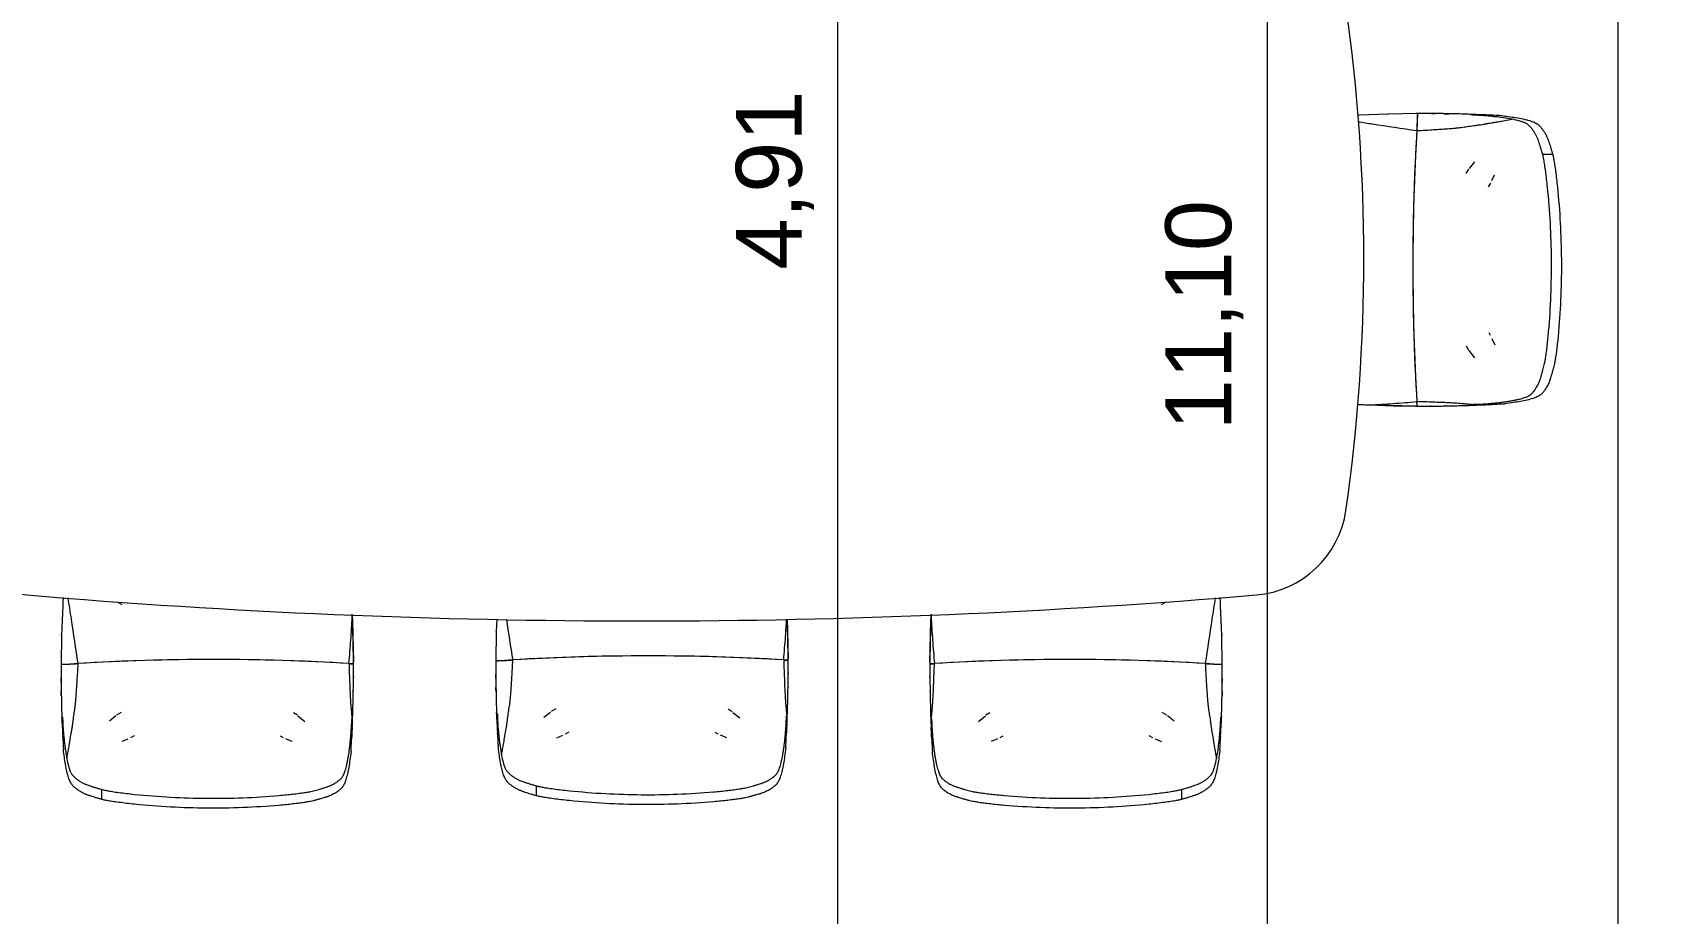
# Model space of a CAD drawing. Header units: millimetres. Extents: x -168557 to 193771, y -108373 to 197278.
# Drawn here: x 175927 to 178395, y -11937 to -10600 of the extents above; entities that cross this region are included whole.
import ezdxf

# ---------------------------------------------------------------- set-up
doc = ezdxf.new("R2010")
doc.units = ezdxf.units.MM
for name, color, linetype, lineweight in [('A-ANNO-DIMS', 211, 'Continuous', 9), ('A-ANNO-DIMS-50', 211, 'Continuous', 9), ('I-FURN', 30, 'Continuous', 9)]:
    doc.layers.add(name, color=color, linetype=linetype, lineweight=lineweight)
doc.styles.add('@Arial Unicode MS_1', font='', dxfattribs={"height": 100})
doc.styles.get('@Arial Unicode MS_1').set_extended_font_data('@Arial Unicode MS')
doc.dimstyles.new('CRT_-__Metros_-_Linha_de_chamada_3_5_mm_3', dxfattribs={"dimscale": 304.8, "dimtxt": 100.584485, "dimasz": 0.328084, "dimexe": 0.164042, "dimexo": 0.0625, "dimgap": 0.082021, "dimtad": 1, "dimlfac": 0.001, "dimrnd": 0.01, "dimzin": 0, "dimdsep": 46, "dimtxsty": '@Arial Unicode MS_1', "dimblk1": 'OBLIQUE', "dimblk2": 'OBLIQUE', "dimsah": 1, "dimcen": 0.09, "dimdle": 0.164042, "dimazin": 0, "dimtfac": 1, "dimtdec": 4, "dimtix": 1, "dimtmove": 0, "dimatfit": 3, "dimfxl": 0.984252, "dimfxlon": 1, "dimtvp": 1, "dimtolj": 1, "dimtzin": 0, "dimarcsym": 2})

# ---------------------------------------------------------------- blocks, each defined once
blk = doc.blocks.new('Blks_Mob_Bartoli Design_Mesa de Jantar_Mellow - Light - Dining Table - 6p-3289874-TERREO')
at = {"layer": 'I-FURN', "color": 254}
for centre, radius, start, end in [((0, -10500), 11050, 85.15446, 94.84554), ((-920.7, 361), 150, 94.8455, 171.8515), ((920.7, 361), 150, 8.1485, 85.1545), ((1600.8, 0), 2697.2, 171.8515, 188.1485), ((-1600.8, 0), 2697.2, 351.8515, 8.1485), ((-920.7, -361), 150, 188.1485, 265.1545), ((920.7, -361), 150, 274.8455, 351.8515), ((0, 10500), 11050, 265.15446, 274.84554)]:
    blk.add_arc(centre, radius, start, end, dxfattribs=at)
blk = doc.blocks.new('Blks_Mob_Cadeira Bop - Branco-V2-TERREO')
at = {"layer": 'I-FURN', "color": 254}
for p, q in [((-136.1, 85.6), (-129.3, 81.6)), ((-220.7, 35.5), (-220.6, 36.6)), ((-208.4, -8.5), (-221.4, -9)), ((-195.6, -7.8), (-208.4, -8.5)), ((-220.2, -89.1), (-219.2, -89.1)), ((-220.2, -89.1), (-219.9, -89.1)), ((-219.9, -89.1), (-219.6, -89.1)), ((-219.9, -97.8), (-219.9, -89.1)), ((-138.2, -87.3), (-148.2, -95)), ((-130.2, -82.1), (-137.2, -86.2)), ((137.3, -86.3), (131.2, -82.7)), ((138.2, -87.3), (148.8, -95.5)), ((219.9, -92.9), (219.9, -118.8)), ((-128.6, -125.7), (-119.8, -121.9)), ((-115.7, -120), (-110.2, -116.8)), ((111.2, -117.4), (115.5, -119.8)), ((129.3, -126), (119.8, -121.9)), ((220.5, -104.8), (220.4, -108.2)), ((-159.7, -213.8), (-159.7, -198.7))]:
    blk.add_line(p, q, dxfattribs=at)
at = {"layer": 'I-FURN', "color": 254, "flags": 128}
for points in [[(-218.9, 80), (-220.7, 35.5), (-221.4, -9)], [(222.3, -8.2), (221.8, 27.8), (220.6, 63.7)], [(220.6, 63.7), (220.8, 57.9), (221.6, 35.7)], [(221.6, 35.7), (222.1, 14.9), (222.3, -5.9)], [(-221.4, -6.8), (-221.4, -7.9), (-221.4, -9)], [(215.6, -7.8), (149, -4.4), (80.1, -2.3), (10, -1.6), (-60.1, -2.3), (-129, -4.4), (-195.6, -7.8)], [(222.3, -8.2), (219, -8), (215.6, -7.8)], [(222.3, -8.2), (222.3, -7.1), (222.3, -5.9)]]:
    blk.add_lwpolyline(points, dxfattribs=at)
at = {"layer": 'I-FURN', "color": 254}
for centre, radius, start, end in [((1758.9, -20), 1980.3, 182.0003, 182.2518), ((-1757.9, -20), 1980.3, 357.14, 357.9372), ((160, -43.8), 77.4, 320.6834, 321.1092), ((-158.3, 182.4), 467.8, 324.0203, 324.1918)]:
    blk.add_arc(centre, radius, start, end, dxfattribs=at)
for centre, major_axis, start_param, end_param in [((10, -82.1), (534.1, 0), 1.175716, 1.965877), ((-250.7, 12.1), (143.4, 0), 4.917863, 5.106786), ((270.7, 12.1), (143.4, 0), 4.317992, 4.3433), ((270.7, 12.1), (143.4, 0), 4.343329, 4.368666)]:
    blk.add_ellipse(centre, major_axis=major_axis, ratio=0.150716, start_param=start_param, end_param=end_param, dxfattribs=at)
for points in [[(-218.2, 92.6), (-218.5, 88.4), (-218.7, 84.2), (-218.9, 80)], [(215.6, -7.8), (216.6, 4.1), (218.5, 27.9), (220, 51.8), (220.6, 63.7)], [(220.6, 63.7), (220.6, 64.8), (220.5, 65.9), (220.5, 67)], [(221.6, 35.1), (221.6, 35.3), (221.6, 35.5), (221.6, 35.7)], [(-221.4, -35.8), (-221.4, -33.8), (-221.4, -31.8), (-221.4, -29.8)], [(222.4, -27.5), (222.4, -28.1), (222.4, -28.6), (222.4, -29.1)], [(222.2, -49.4), (222.2, -49.7), (222.2, -50), (222.1, -50.3)], [(-220.2, -89.2), (-220.2, -88.7), (-220.3, -88.2), (-220.3, -87.6)], [(-219.9, -97.8), (-219.6, -104.7), (-219, -118.4), (-218.3, -131.7), (-217.9, -138.3)], [(-218.9, -119.7), (-219, -119.2), (-219, -118.8), (-219, -118.4)], [(218.7, -141.3), (218.9, -137.6), (219.3, -130.1), (219.7, -122.6), (219.9, -118.8)], [(-214.8, -160.4), (-215.4, -157), (-216.5, -149.9), (-217.5, -142.3), (-217.9, -138.3)], [(-213, -148.9), (-213, -149.1), (-213.1, -149.3), (-213.1, -149.5)], [(-159.7, -198.7), (-159.3, -198.9), (-157.6, -199.4), (-152, -200.5), (-143.9, -201.9), (-133.8, -203.4), (-122.2, -204.8), (-114, -205.7), (-109.8, -206.2)], [(-109.8, -221.2), (-114, -220.8), (-122.2, -219.9), (-133.8, -218.4), (-143.9, -217), (-152, -215.6), (-157.6, -214.5), (-159.3, -214), (-159.7, -213.8)], [(109.2, -222.9), (72.8, -226.1), (-0.4, -228.9), (-73.4, -224.9), (-109.8, -221.2)], [(109.2, -207.9), (112.9, -207.6), (120.3, -206.9), (130.8, -205.8), (140.2, -204.6), (148.2, -203.5), (154.3, -202.5), (156.9, -202), (157.7, -201.8)], [(157.7, -216.8), (156.9, -217), (154.3, -217.5), (148.2, -218.5), (140.2, -219.7), (130.8, -220.8), (120.3, -221.9), (112.9, -222.6), (109.2, -222.9)]]:
    blk.add_open_spline(points, degree=3, dxfattribs=at)
for points, knots in [([(-195.6, -7.8), (-199, 14.7), (-204, 48), (-209, 81.3), (-210.7, 92.1)], [0, 0, 0, 0, 0.5, 0.7408762, 0.7408762, 0.7408762, 0.7408762]), ([(-221.4, -9), (-221.4, -13.5), (-221.5, -22.3), (-221.4, -33.5), (-221.3, -42.6), (-221.2, -49.5), (-221.1, -56.4), (-220.9, -65.4), (-220.7, -76.4), (-220.4, -84.9), (-220.2, -89.1)], [-1, -1, -1, -1, -0.833333, -0.666667, -0.583333, -0.5, -0.416667, -0.333333, -0.166667, 0, 0, 0, 0]), ([(-212.8, -152), (-212.4, -149.8), (-211.7, -146.2), (-210.8, -141.2), (-209.8, -136.2), (-209, -131.5), (-208.4, -127.1), (-208, -124.8), (-207.7, -122.6), (-207.2, -119.7), (-206.7, -117.1), (-206.3, -114.6), (-206, -113.2), (-205.7, -112.1), (-205.5, -110.9), (-205.3, -109.3), (-204.9, -107.1), (-204.4, -104), (-204, -100.5), (-203.5, -96.8), (-203.1, -93.2), (-202.5, -89.2), (-201.8, -84.6), (-201.1, -80.1), (-200.4, -75.4), (-199.7, -70), (-199.2, -64.3), (-198.7, -58.9), (-198.3, -54.4), (-198, -49.5), (-197.6, -42.6), (-197, -33.4), (-196.2, -21.3), (-195.8, -12.5), (-195.6, -7.8)], [0, 0, 0, 0, 0.08, 0.12, 0.16, 0.24, 0.26, 0.28, 0.3, 0.32, 0.36, 0.38, 0.4, 0.41, 0.42, 0.44, 0.46, 0.48, 0.52, 0.54, 0.56, 0.6, 0.64, 0.68, 0.72, 0.76, 0.8, 0.82, 0.84, 0.86, 0.88, 0.92, 0.96, 1, 1, 1, 1]), ([(215.6, -7.8), (215.7, -12.3), (216, -20.8), (216.5, -32.6), (216.9, -43.4), (217.2, -51.5), (217.5, -57.6), (217.8, -63), (218.1, -68.7), (218.7, -76.1), (219.3, -81.9), (219.8, -87.7), (220.1, -90.8), (220.3, -92.4)], [-1, -1, -1, -1, -0.909091, -0.818182, -0.727273, -0.636364, -0.590909, -0.545455, -0.454545, -0.363636, -0.181818, -0.090909, 0, 0, 0, 0]), ([(221.1, -91.3), (221.2, -88.2), (221.4, -83.5), (221.6, -76.9), (221.7, -71.8), (221.8, -66.6), (222, -61.1), (222.1, -55.7), (222.2, -48.5), (222.3, -39.7), (222.4, -25.6), (222.4, -15.2), (222.3, -8.2)], [-1, -1, -1, -1, -0.875, -0.8125, -0.75, -0.6875, -0.625, -0.5625, -0.5, -0.375, -0.25, 0, 0, 0, 0]), ([(-221.1, -56.3), (-221.1, -55.2), (-221.2, -52.9), (-221.2, -50.7), (-221.2, -49.5)], [-0.35645287, -0.35645287, -0.35645287, -0.35645287, -0.33333333, -0.3077523, -0.3077523, -0.3077523, -0.3077523]), ([(-219.2, -89.1), (-219.1, -92.4), (-218.8, -98.7), (-218.4, -106.2), (-218, -111.9), (-217.6, -116), (-217.2, -120.1), (-216.8, -124), (-216.4, -127.9), (-215.8, -132.8), (-214.7, -141.2), (-213.6, -147.9), (-212.8, -152)], [-1, -1, -1, -1, -0.875, -0.75, -0.6875, -0.625, -0.5625, -0.5, -0.4375, -0.375, -0.25, 0, 0, 0, 0]), ([(157.7, -201.8), (159.1, -201.4), (161.8, -200.8), (165.7, -199.7), (169, -198.8), (171.6, -198.1), (173.5, -197.6), (175.4, -197), (177.9, -196.2), (180.4, -195.5), (182.6, -194.7), (184.1, -194.2), (185.7, -193.7), (187.2, -193), (188.8, -192.3), (190.4, -191.5), (192, -190.6), (193.6, -189.7), (195.2, -188.7), (196.8, -187.7), (198.1, -186.8), (199.1, -186), (199.9, -185.4), (200.6, -184.8), (201.6, -184), (202.8, -183), (204, -181.9), (205, -180.7), (205.9, -179.4), (207, -177.4), (208.2, -174.8), (209.5, -171.7), (210.6, -168.1), (211.7, -163.9), (212.8, -159.1), (213.8, -153.9), (214.8, -148.5), (215.7, -142.7), (216.5, -136.4), (217.3, -129.9), (218, -123.1), (218.6, -116), (219.3, -106.1), (219.7, -98.3), (219.9, -92.9)], [-1, -1, -1, -1, -0.954545, -0.909091, -0.863636, -0.840909, -0.818182, -0.795455, -0.772727, -0.727273, -0.704545, -0.681818, -0.659091, -0.636364, -0.613636, -0.590909, -0.568182, -0.545455, -0.522727, -0.5, -0.477273, -0.465909, -0.454545, -0.443182, -0.431818, -0.409091, -0.386364, -0.375, -0.363636, -0.340909, -0.318182, -0.295455, -0.272727, -0.25, -0.227273, -0.204545, -0.181818, -0.159091, -0.136364, -0.113636, -0.090909, -0.068182, -0.045455, 0, 0, 0, 0]), ([(218.7, -141.3), (218.2, -145.7), (217.1, -154.1), (215.3, -165.4), (213.2, -175.5), (211.4, -182.6), (209.8, -187.2), (208.6, -190.1), (207.5, -192.2), (206.6, -193.7), (205.9, -194.8), (205.2, -195.7), (204.3, -196.9), (203.1, -198.1), (201.6, -199.3), (200.1, -200.5), (198.6, -201.7), (196.5, -203.1), (193.9, -204.7), (190.7, -206.5), (187.4, -208.1), (184.8, -209.1), (182.6, -209.8), (181, -210.4), (179.3, -210.9), (177, -211.6), (174.6, -212.3), (172, -213.1), (169.9, -213.6), (167.8, -214.2), (165.8, -214.8), (163.8, -215.3), (161.1, -216), (159.1, -216.5), (157.7, -216.8)], [-1, -1, -1, -1, -0.95, -0.9, -0.85, -0.8, -0.775, -0.75, -0.725, -0.7125, -0.7, -0.6875, -0.675, -0.65, -0.625, -0.6, -0.575, -0.55, -0.5, -0.45, -0.4, -0.35, -0.325, -0.3, -0.275, -0.25, -0.2, -0.175, -0.15, -0.125, -0.1, -0.075, -0.05, 0, 0, 0, 0]), ([(-159.7, -213.8), (-161.2, -213.4), (-164.2, -212.6), (-168.6, -211.3), (-172.8, -210), (-176.2, -208.9), (-178.7, -208), (-180.6, -207.4), (-182.3, -206.8), (-184.1, -206.1), (-185.9, -205.3), (-188.3, -204.2), (-191.3, -202.6), (-194.2, -200.8), (-196.4, -199.2), (-198.1, -197.9), (-199.7, -196.6), (-201.4, -195.4), (-202.7, -194.2), (-203.8, -193), (-204.6, -192), (-205.3, -190.9), (-206.3, -189.4), (-207.5, -187.3), (-208.9, -184.4), (-210.2, -180.8), (-211.4, -176.6), (-213, -170.2), (-214.1, -164.6), (-214.8, -160.4)], [-1, -1, -1, -1, -0.9375, -0.875, -0.8125, -0.75, -0.71875, -0.6875, -0.65625, -0.625, -0.59375, -0.5625, -0.5, -0.4375, -0.40625, -0.375, -0.34375, -0.3125, -0.28125, -0.265625, -0.25, -0.234375, -0.21875, -0.1875, -0.15625, -0.125, -0.09375, -0.0625, 0, 0, 0, 0]), ([(-212.8, -152), (-212, -156.2), (-210.7, -161.8), (-209.1, -167.1), (-208.2, -169.8), (-207.4, -171.7), (-206.7, -173.3), (-205.6, -175.2), (-204.3, -177), (-202.9, -178.4), (-201.7, -179.5), (-200.9, -180.3), (-200, -181.2), (-198.8, -182.3), (-197.2, -183.5), (-195.4, -184.7), (-193.5, -186), (-191.6, -187.1), (-189.8, -188.2), (-188, -189.2), (-186.1, -190.1), (-184.1, -191), (-181.4, -192), (-178, -193.1), (-173.6, -194.6), (-169.1, -196), (-164.4, -197.4), (-161.3, -198.3), (-159.7, -198.7)], [-1, -1, -1, -1, -0.928571, -0.892857, -0.875, -0.857143, -0.839286, -0.821429, -0.785714, -0.75, -0.732143, -0.714286, -0.696429, -0.678571, -0.642857, -0.607143, -0.571429, -0.535714, -0.5, -0.464286, -0.428571, -0.392857, -0.357143, -0.285714, -0.214286, -0.142857, -0.071429, 0, 0, 0, 0]), ([(-109.8, -206.2), (-73.4, -209.9), (-18.7, -212.9), (54.5, -211.8), (91, -209.5), (109.2, -207.9)], [-1, -1, -1, -1, -0.5, -0.25, 0, 0, 0, 0])]:
    blk.add_open_spline(points, degree=3, knots=knots, dxfattribs=at)
blk = doc.blocks.new('Blks_Mob_Cadeira Bop - Branco-V3-TERREO')
at = {"layer": 'I-FURN', "color": 254}
for p, q in [((221, 54.1), (221.6, 35.7)), ((-220.7, 35.5), (-220.6, 36.6)), ((-208.4, -8.5), (-221.4, -9)), ((-195.6, -7.8), (-208.4, -8.5)), ((-220.2, -89.1), (-219.2, -89.1)), ((-220.2, -89.1), (-219.9, -89.1)), ((-219.9, -89.1), (-219.6, -89.1)), ((-219.9, -97.8), (-219.9, -89.1)), ((-138.2, -87.3), (-148.5, -95.2)), ((-130.2, -82.1), (-137.2, -86.2)), ((137.3, -86.3), (131.2, -82.7)), ((138.2, -87.3), (148.9, -95.5)), ((219.9, -92.9), (219.9, -118.8)), ((-129, -125.9), (-119.8, -121.9)), ((-115.7, -120), (-110.2, -116.8)), ((111.2, -117.4), (115.5, -119.8)), ((129.3, -126), (119.8, -121.9)), ((220.5, -104.8), (220.4, -108.2)), ((-159.7, -213.8), (-159.7, -198.7))]:
    blk.add_line(p, q, dxfattribs=at)
at = {"layer": 'I-FURN', "color": 254, "flags": 128}
for points in [[(-220, 54.1), (-220.7, 35.5), (-221.4, -9)], [(222.3, -8.2), (221.8, 27.8), (221, 54.1)], [(221.6, 35.7), (222.1, 14.9), (222.3, -5.9)], [(-221.4, -6.8), (-221.4, -7.9), (-221.4, -9)], [(215.6, -7.8), (149, -4.4), (80.1, -2.3), (10, -1.6), (-60.1, -2.3), (-129, -4.4), (-195.6, -7.8)], [(222.3, -8.2), (219, -8), (215.6, -7.8)], [(222.3, -8.2), (222.3, -7.1), (222.3, -5.9)]]:
    blk.add_lwpolyline(points, dxfattribs=at)
at = {"layer": 'I-FURN', "color": 254}
for centre, radius, start, end in [((1758.9, -20), 1980.3, 182.0003, 182.2518), ((-1757.9, -20), 1980.3, 357.14, 357.9372), ((160, -43.8), 77.4, 320.6834, 321.1092), ((-158.3, 182.4), 467.8, 324.0203, 324.1918)]:
    blk.add_arc(centre, radius, start, end, dxfattribs=at)
for centre, major_axis, start_param, end_param in [((10, -82.1), (534.1, 0), 1.175716, 1.965877), ((-250.7, 12.1), (143.4, 0), 4.917863, 5.106786), ((270.7, 12.1), (143.4, 0), 4.317992, 4.3433), ((270.7, 12.1), (143.4, 0), 4.343329, 4.368666)]:
    blk.add_ellipse(centre, major_axis=major_axis, ratio=0.150716, start_param=start_param, end_param=end_param, dxfattribs=at)
for points in [[(-195.6, -7.8), (-198.6, 12.6), (-201.7, 33.1), (-204.8, 53.5)], [(221.6, 35.1), (221.6, 35.3), (221.6, 35.5), (221.6, 35.7)], [(-221.4, -35.8), (-221.4, -33.8), (-221.4, -31.8), (-221.4, -29.8)], [(222.4, -27.5), (222.4, -28.1), (222.4, -28.6), (222.4, -29.1)], [(222.2, -49.4), (222.2, -49.7), (222.2, -50), (222.1, -50.3)], [(-220.2, -89.2), (-220.2, -88.7), (-220.3, -88.2), (-220.3, -87.6)], [(-219.9, -97.8), (-219.6, -104.7), (-219, -118.4), (-218.3, -131.7), (-217.9, -138.3)], [(-218.9, -119.7), (-219, -119.2), (-219, -118.8), (-219, -118.4)], [(218.7, -141.3), (218.9, -137.6), (219.3, -130.1), (219.7, -122.6), (219.9, -118.8)], [(-214.8, -160.4), (-215.4, -157), (-216.5, -149.9), (-217.5, -142.3), (-217.9, -138.3)], [(-213, -148.9), (-213, -149.1), (-213.1, -149.3), (-213.1, -149.5)], [(-159.7, -198.7), (-159.3, -198.9), (-157.6, -199.4), (-152, -200.5), (-143.9, -201.9), (-133.8, -203.4), (-122.2, -204.8), (-114, -205.7), (-109.8, -206.2)], [(-109.8, -221.2), (-114, -220.8), (-122.2, -219.9), (-133.8, -218.4), (-143.9, -217), (-152, -215.6), (-157.6, -214.5), (-159.3, -214), (-159.7, -213.8)], [(109.2, -222.9), (72.8, -226.1), (-0.4, -228.9), (-73.4, -224.9), (-109.8, -221.2)], [(109.2, -207.9), (112.9, -207.6), (120.3, -206.9), (130.8, -205.8), (140.2, -204.6), (148.2, -203.5), (154.3, -202.5), (156.9, -202), (157.7, -201.8)], [(157.7, -216.8), (156.9, -217), (154.3, -217.5), (148.2, -218.5), (140.2, -219.7), (130.8, -220.8), (120.3, -221.9), (112.9, -222.6), (109.2, -222.9)]]:
    blk.add_open_spline(points, degree=3, dxfattribs=at)
for points, knots in [([(215.6, -7.8), (216.6, 4.1), (218.3, 24.7), (219.6, 45.3), (220.1, 54)], [0, 0, 0, 0, 0.5, 0.8646433, 0.8646433, 0.8646433, 0.8646433]), ([(-221.4, -9), (-221.4, -13.5), (-221.5, -22.3), (-221.4, -33.5), (-221.3, -42.6), (-221.2, -49.5), (-221.1, -56.4), (-220.9, -65.4), (-220.7, -76.4), (-220.4, -84.9), (-220.2, -89.1)], [-1, -1, -1, -1, -0.833333, -0.666667, -0.583333, -0.5, -0.416667, -0.333333, -0.166667, 0, 0, 0, 0]), ([(-212.8, -152), (-212.4, -149.8), (-211.7, -146.2), (-210.8, -141.2), (-209.8, -136.2), (-209, -131.5), (-208.4, -127.1), (-208, -124.8), (-207.7, -122.6), (-207.2, -119.7), (-206.7, -117.1), (-206.3, -114.6), (-206, -113.2), (-205.7, -112.1), (-205.5, -110.9), (-205.3, -109.3), (-204.9, -107.1), (-204.4, -104), (-204, -100.5), (-203.5, -96.8), (-203.1, -93.2), (-202.5, -89.2), (-201.8, -84.6), (-201.1, -80.1), (-200.4, -75.4), (-199.7, -70), (-199.2, -64.3), (-198.7, -58.9), (-198.3, -54.4), (-198, -49.5), (-197.6, -42.6), (-197, -33.4), (-196.2, -21.3), (-195.8, -12.5), (-195.6, -7.8)], [0, 0, 0, 0, 0.08, 0.12, 0.16, 0.24, 0.26, 0.28, 0.3, 0.32, 0.36, 0.38, 0.4, 0.41, 0.42, 0.44, 0.46, 0.48, 0.52, 0.54, 0.56, 0.6, 0.64, 0.68, 0.72, 0.76, 0.8, 0.82, 0.84, 0.86, 0.88, 0.92, 0.96, 1, 1, 1, 1]), ([(215.6, -7.8), (215.7, -12.3), (216, -20.8), (216.5, -32.6), (216.9, -43.4), (217.2, -51.5), (217.5, -57.6), (217.8, -63), (218.1, -68.7), (218.7, -76.1), (219.3, -81.9), (219.8, -87.7), (220.1, -90.8), (220.3, -92.4)], [-1, -1, -1, -1, -0.909091, -0.818182, -0.727273, -0.636364, -0.590909, -0.545455, -0.454545, -0.363636, -0.181818, -0.090909, 0, 0, 0, 0]), ([(221.1, -91.3), (221.2, -88.2), (221.4, -83.5), (221.6, -76.9), (221.7, -71.8), (221.8, -66.6), (222, -61.1), (222.1, -55.7), (222.2, -48.5), (222.3, -39.7), (222.4, -25.6), (222.4, -15.2), (222.3, -8.2)], [-1, -1, -1, -1, -0.875, -0.8125, -0.75, -0.6875, -0.625, -0.5625, -0.5, -0.375, -0.25, 0, 0, 0, 0]), ([(-221.1, -56.3), (-221.1, -55.2), (-221.2, -52.9), (-221.2, -50.7), (-221.2, -49.5)], [-0.35645287, -0.35645287, -0.35645287, -0.35645287, -0.33333333, -0.3077523, -0.3077523, -0.3077523, -0.3077523]), ([(-219.2, -89.1), (-219.1, -92.4), (-218.8, -98.7), (-218.4, -106.2), (-218, -111.9), (-217.6, -116), (-217.2, -120.1), (-216.8, -124), (-216.4, -127.9), (-215.8, -132.8), (-214.7, -141.2), (-213.6, -147.9), (-212.8, -152)], [-1, -1, -1, -1, -0.875, -0.75, -0.6875, -0.625, -0.5625, -0.5, -0.4375, -0.375, -0.25, 0, 0, 0, 0]), ([(157.7, -201.8), (159.1, -201.4), (161.8, -200.8), (165.7, -199.7), (169, -198.8), (171.6, -198.1), (173.5, -197.6), (175.4, -197), (177.9, -196.2), (180.4, -195.5), (182.6, -194.7), (184.1, -194.2), (185.7, -193.7), (187.2, -193), (188.8, -192.3), (190.4, -191.5), (192, -190.6), (193.6, -189.7), (195.2, -188.7), (196.8, -187.7), (198.1, -186.8), (199.1, -186), (199.9, -185.4), (200.6, -184.8), (201.6, -184), (202.8, -183), (204, -181.9), (205, -180.7), (205.9, -179.4), (207, -177.4), (208.2, -174.8), (209.5, -171.7), (210.6, -168.1), (211.7, -163.9), (212.8, -159.1), (213.8, -153.9), (214.8, -148.5), (215.7, -142.7), (216.5, -136.4), (217.3, -129.9), (218, -123.1), (218.6, -116), (219.3, -106.1), (219.7, -98.3), (219.9, -92.9)], [-1, -1, -1, -1, -0.954545, -0.909091, -0.863636, -0.840909, -0.818182, -0.795455, -0.772727, -0.727273, -0.704545, -0.681818, -0.659091, -0.636364, -0.613636, -0.590909, -0.568182, -0.545455, -0.522727, -0.5, -0.477273, -0.465909, -0.454545, -0.443182, -0.431818, -0.409091, -0.386364, -0.375, -0.363636, -0.340909, -0.318182, -0.295455, -0.272727, -0.25, -0.227273, -0.204545, -0.181818, -0.159091, -0.136364, -0.113636, -0.090909, -0.068182, -0.045455, 0, 0, 0, 0]), ([(218.7, -141.3), (218.2, -145.7), (217.1, -154.1), (215.3, -165.4), (213.2, -175.5), (211.4, -182.6), (209.8, -187.2), (208.6, -190.1), (207.5, -192.2), (206.6, -193.7), (205.9, -194.8), (205.2, -195.7), (204.3, -196.9), (203.1, -198.1), (201.6, -199.3), (200.1, -200.5), (198.6, -201.7), (196.5, -203.1), (193.9, -204.7), (190.7, -206.5), (187.4, -208.1), (184.8, -209.1), (182.6, -209.8), (181, -210.4), (179.3, -210.9), (177, -211.6), (174.6, -212.3), (172, -213.1), (169.9, -213.6), (167.8, -214.2), (165.8, -214.8), (163.8, -215.3), (161.1, -216), (159.1, -216.5), (157.7, -216.8)], [-1, -1, -1, -1, -0.95, -0.9, -0.85, -0.8, -0.775, -0.75, -0.725, -0.7125, -0.7, -0.6875, -0.675, -0.65, -0.625, -0.6, -0.575, -0.55, -0.5, -0.45, -0.4, -0.35, -0.325, -0.3, -0.275, -0.25, -0.2, -0.175, -0.15, -0.125, -0.1, -0.075, -0.05, 0, 0, 0, 0]), ([(-159.7, -213.8), (-161.2, -213.4), (-164.2, -212.6), (-168.6, -211.3), (-172.8, -210), (-176.2, -208.9), (-178.7, -208), (-180.6, -207.4), (-182.3, -206.8), (-184.1, -206.1), (-185.9, -205.3), (-188.3, -204.2), (-191.3, -202.6), (-194.2, -200.8), (-196.4, -199.2), (-198.1, -197.9), (-199.7, -196.6), (-201.4, -195.4), (-202.7, -194.2), (-203.8, -193), (-204.6, -192), (-205.3, -190.9), (-206.3, -189.4), (-207.5, -187.3), (-208.9, -184.4), (-210.2, -180.8), (-211.4, -176.6), (-213, -170.2), (-214.1, -164.6), (-214.8, -160.4)], [-1, -1, -1, -1, -0.9375, -0.875, -0.8125, -0.75, -0.71875, -0.6875, -0.65625, -0.625, -0.59375, -0.5625, -0.5, -0.4375, -0.40625, -0.375, -0.34375, -0.3125, -0.28125, -0.265625, -0.25, -0.234375, -0.21875, -0.1875, -0.15625, -0.125, -0.09375, -0.0625, 0, 0, 0, 0]), ([(-212.8, -152), (-212, -156.2), (-210.7, -161.8), (-209.1, -167.1), (-208.2, -169.8), (-207.4, -171.7), (-206.7, -173.3), (-205.6, -175.2), (-204.3, -177), (-202.9, -178.4), (-201.7, -179.5), (-200.9, -180.3), (-200, -181.2), (-198.8, -182.3), (-197.2, -183.5), (-195.4, -184.7), (-193.5, -186), (-191.6, -187.1), (-189.8, -188.2), (-188, -189.2), (-186.1, -190.1), (-184.1, -191), (-181.4, -192), (-178, -193.1), (-173.6, -194.6), (-169.1, -196), (-164.4, -197.4), (-161.3, -198.3), (-159.7, -198.7)], [-1, -1, -1, -1, -0.928571, -0.892857, -0.875, -0.857143, -0.839286, -0.821429, -0.785714, -0.75, -0.732143, -0.714286, -0.696429, -0.678571, -0.642857, -0.607143, -0.571429, -0.535714, -0.5, -0.464286, -0.428571, -0.392857, -0.357143, -0.285714, -0.214286, -0.142857, -0.071429, 0, 0, 0, 0]), ([(-109.8, -206.2), (-73.4, -209.9), (-18.7, -212.9), (54.5, -211.8), (91, -209.5), (109.2, -207.9)], [-1, -1, -1, -1, -0.5, -0.25, 0, 0, 0, 0])]:
    blk.add_open_spline(points, degree=3, knots=knots, dxfattribs=at)
blk = doc.blocks.new('Blks_Mob_Cadeira Bop - Branco-V4-TERREO')
at = {"layer": 'I-FURN', "color": 254}
for p, q in [((-159.7, 198.7), (-159.7, 213.8)), ((-119.8, 121.9), (-129, 125.9)), ((119.8, 121.9), (129.3, 126)), ((-110.2, 116.8), (-115.7, 120)), ((115.5, 119.8), (111.2, 117.4)), ((219.9, 118.8), (219.9, 92.9)), ((220.4, 108.2), (220.5, 104.8)), ((-219.2, 89.1), (-220.2, 89.1)), ((-219.9, 89.1), (-220.2, 89.1)), ((-219.9, 89.1), (-219.9, 97.8)), ((-219.6, 89.1), (-219.9, 89.1)), ((-148.2, 95), (-138.2, 87.3)), ((-137.2, 86.2), (-130.2, 82.1)), ((131.2, 82.7), (137.3, 86.3)), ((148.8, 95.5), (138.2, 87.3)), ((-221.4, 9), (-208.4, 8.5)), ((-208.4, 8.5), (-195.6, 7.8)), ((-220.6, -36.6), (-220.7, -35.5)), ((-129.3, -81.6), (-136.1, -85.6))]:
    blk.add_line(p, q, dxfattribs=at)
at = {"layer": 'I-FURN', "color": 254, "flags": 128}
for points in [[(-221.4, 9), (-220.7, -35.5), (-218.9, -80)], [(-221.4, 9), (-221.4, 7.9), (-221.4, 6.8)], [(-195.6, 7.8), (-129, 4.4), (-60.1, 2.3), (10, 1.6), (80.1, 2.3), (149, 4.4), (215.6, 7.8)], [(215.6, 7.8), (219, 8), (222.3, 8.2)], [(220.6, -63.7), (221.8, -27.8), (222.3, 8.2)], [(222.3, 5.9), (222.1, -14.9), (221.6, -35.7)], [(222.3, 5.9), (222.3, 7.1), (222.3, 8.2)], [(221.6, -35.7), (220.8, -57.9), (220.6, -63.7)]]:
    blk.add_lwpolyline(points, dxfattribs=at)
at = {"layer": 'I-FURN', "color": 254}
for centre, radius, start, end in [((-1757.9, 20), 1980.3, 2.0628, 2.86), ((1758.9, 20), 1980.3, 177.7482, 177.9997), ((160, 43.8), 77.4, 38.8908, 39.3166), ((-158.3, -182.4), 467.8, 35.8082, 35.9797)]:
    blk.add_arc(centre, radius, start, end, dxfattribs=at)
for centre, major_axis, start_param, end_param in [((-250.7, -12.1), (143.4, 0), 1.176399, 1.365322), ((10, 82.1), (534.1, 0), 4.317308, 5.10747), ((270.7, -12.1), (143.4, 0), 1.939885, 1.965193), ((270.7, -12.1), (143.4, 0), 1.914519, 1.939856)]:
    blk.add_ellipse(centre, major_axis=major_axis, ratio=0.150716, start_param=start_param, end_param=end_param, dxfattribs=at)
for points in [[(-109.8, 221.2), (-73.4, 224.9), (-0.4, 228.9), (72.8, 226.1), (109.2, 222.9)], [(109.2, 222.9), (112.9, 222.6), (120.3, 221.9), (130.8, 220.8), (140.2, 219.7), (148.2, 218.5), (154.3, 217.5), (156.9, 217), (157.7, 216.8)], [(-159.7, 213.8), (-159.3, 214), (-157.6, 214.5), (-152, 215.6), (-143.9, 217), (-133.8, 218.4), (-122.2, 219.9), (-114, 220.8), (-109.8, 221.2)], [(-109.8, 206.2), (-114, 205.7), (-122.2, 204.8), (-133.8, 203.4), (-143.9, 201.9), (-152, 200.5), (-157.6, 199.4), (-159.3, 198.9), (-159.7, 198.7)], [(157.7, 201.8), (156.9, 202), (154.3, 202.5), (148.2, 203.5), (140.2, 204.6), (130.8, 205.8), (120.3, 206.9), (112.9, 207.6), (109.2, 207.9)], [(-217.9, 138.3), (-217.5, 142.3), (-216.5, 149.9), (-215.4, 157), (-214.8, 160.4)], [(-213.1, 149.5), (-213.1, 149.3), (-213, 149.1), (-213, 148.9)], [(-217.9, 138.3), (-218.3, 131.7), (-219, 118.4), (-219.6, 104.7), (-219.9, 97.8)], [(219.9, 118.8), (219.7, 122.6), (219.3, 130.1), (218.9, 137.6), (218.7, 141.3)], [(-219, 118.4), (-219, 118.8), (-219, 119.2), (-218.9, 119.7)], [(-220.3, 87.6), (-220.3, 88.2), (-220.2, 88.7), (-220.2, 89.2)], [(222.1, 50.3), (222.2, 50), (222.2, 49.7), (222.2, 49.4)], [(-221.4, 29.8), (-221.4, 31.8), (-221.4, 33.8), (-221.4, 35.8)], [(222.4, 29.1), (222.4, 28.6), (222.4, 28.1), (222.4, 27.5)], [(220.6, -63.7), (220, -51.8), (218.5, -27.9), (216.6, -4.1), (215.6, 7.8)], [(221.6, -35.7), (221.6, -35.5), (221.6, -35.3), (221.6, -35.1)], [(220.5, -67), (220.5, -65.9), (220.6, -64.8), (220.6, -63.7)], [(-218.9, -80), (-218.7, -84.2), (-218.5, -88.4), (-218.2, -92.6)]]:
    blk.add_open_spline(points, degree=3, dxfattribs=at)
for points, knots in [([(-214.8, 160.4), (-214.1, 164.6), (-213, 170.2), (-211.4, 176.6), (-210.2, 180.8), (-208.9, 184.4), (-207.5, 187.3), (-206.3, 189.4), (-205.3, 190.9), (-204.6, 192), (-203.8, 193), (-202.7, 194.2), (-201.4, 195.4), (-199.7, 196.6), (-198.1, 197.9), (-196.4, 199.2), (-194.2, 200.8), (-191.3, 202.6), (-188.3, 204.2), (-185.9, 205.3), (-184.1, 206.1), (-182.3, 206.8), (-180.6, 207.4), (-178.7, 208), (-176.2, 208.9), (-172.8, 210), (-168.6, 211.3), (-164.2, 212.6), (-161.2, 213.4), (-159.7, 213.8)], [-1, -1, -1, -1, -0.9375, -0.90625, -0.875, -0.84375, -0.8125, -0.78125, -0.765625, -0.75, -0.734375, -0.71875, -0.6875, -0.65625, -0.625, -0.59375, -0.5625, -0.5, -0.4375, -0.40625, -0.375, -0.34375, -0.3125, -0.28125, -0.25, -0.1875, -0.125, -0.0625, 0, 0, 0, 0]), ([(-159.7, 198.7), (-161.3, 198.3), (-164.4, 197.4), (-169.1, 196), (-173.6, 194.6), (-178, 193.1), (-181.4, 192), (-184.1, 191), (-186.1, 190.1), (-188, 189.2), (-189.8, 188.2), (-191.6, 187.1), (-193.5, 186), (-195.4, 184.7), (-197.2, 183.5), (-198.8, 182.3), (-200, 181.2), (-200.9, 180.3), (-201.7, 179.5), (-202.9, 178.4), (-204.3, 177), (-205.6, 175.2), (-206.7, 173.3), (-207.4, 171.7), (-208.2, 169.8), (-209.1, 167.1), (-210.7, 161.8), (-212, 156.2), (-212.8, 152)], [-1, -1, -1, -1, -0.928571, -0.857143, -0.785714, -0.714286, -0.642857, -0.607143, -0.571429, -0.535714, -0.5, -0.464286, -0.428571, -0.392857, -0.357143, -0.321429, -0.303571, -0.285714, -0.267857, -0.25, -0.214286, -0.178571, -0.160714, -0.142857, -0.125, -0.107143, -0.071429, 0, 0, 0, 0]), ([(109.2, 207.9), (91, 209.5), (54.5, 211.8), (-18.7, 212.9), (-73.4, 209.9), (-109.8, 206.2)], [-1, -1, -1, -1, -0.75, -0.5, 0, 0, 0, 0]), ([(157.7, 216.8), (159.1, 216.5), (161.1, 216), (163.8, 215.3), (165.8, 214.8), (167.8, 214.2), (169.9, 213.6), (172, 213.1), (174.6, 212.3), (177, 211.6), (179.3, 210.9), (181, 210.4), (182.6, 209.8), (184.8, 209.1), (187.4, 208.1), (190.7, 206.5), (193.9, 204.7), (196.5, 203.1), (198.3, 201.9), (199.3, 201.1), (200.3, 200.3), (201.6, 199.3), (203.1, 198.1), (204.3, 196.9), (205.2, 195.7), (205.9, 194.8), (206.6, 193.7), (207.5, 192.2), (208.6, 190.1), (209.8, 187.2), (211.4, 182.6), (213.2, 175.5), (215.3, 165.4), (217.1, 154.1), (218.2, 145.7), (218.7, 141.3)], [-1, -1, -1, -1, -0.95, -0.925, -0.9, -0.875, -0.85, -0.825, -0.8, -0.75, -0.725, -0.7, -0.675, -0.65, -0.6, -0.55, -0.5, -0.45, -0.425, -0.4125, -0.4, -0.375, -0.35, -0.325, -0.3125, -0.3, -0.2875, -0.275, -0.25, -0.225, -0.2, -0.15, -0.1, -0.05, 0, 0, 0, 0]), ([(219.9, 92.9), (219.7, 98.3), (219.3, 106.1), (218.6, 116), (218, 123.1), (217.3, 129.9), (216.5, 136.4), (215.7, 142.7), (214.8, 148.5), (213.8, 153.9), (212.8, 159.1), (211.7, 163.9), (210.6, 168.1), (209.5, 171.7), (208.2, 174.8), (207.2, 177), (206.3, 178.6), (205.6, 179.7), (205, 180.7), (204, 181.9), (202.8, 183), (201.6, 184), (200.6, 184.8), (199.9, 185.4), (199.1, 186), (198.1, 186.8), (196.8, 187.7), (195.2, 188.7), (193.1, 190), (191, 191.2), (188.8, 192.3), (187.2, 193), (185.7, 193.7), (184.1, 194.2), (182.6, 194.7), (180.4, 195.5), (177.9, 196.2), (175.4, 197), (173.5, 197.6), (171.6, 198.1), (169, 198.8), (164.4, 200.1), (160.4, 201.1), (157.7, 201.8)], [-1, -1, -1, -1, -0.954545, -0.931818, -0.909091, -0.886364, -0.863636, -0.840909, -0.818182, -0.795455, -0.772727, -0.75, -0.727273, -0.704545, -0.681818, -0.659091, -0.647727, -0.636364, -0.625, -0.613636, -0.590909, -0.568182, -0.556818, -0.545455, -0.534091, -0.522727, -0.5, -0.477273, -0.454545, -0.409091, -0.386364, -0.363636, -0.340909, -0.318182, -0.295455, -0.272727, -0.227273, -0.204545, -0.181818, -0.159091, -0.136364, -0.090909, 0, 0, 0, 0]), ([(-212.8, 152), (-213.6, 147.9), (-214.7, 141.2), (-215.8, 132.8), (-216.4, 127.9), (-216.8, 124), (-217.2, 120.1), (-217.6, 116), (-218, 111.9), (-218.4, 106.2), (-218.8, 98.7), (-219.1, 92.4), (-219.2, 89.1)], [-1, -1, -1, -1, -0.75, -0.625, -0.5625, -0.5, -0.4375, -0.375, -0.3125, -0.25, -0.125, 0, 0, 0, 0]), ([(-195.6, 7.8), (-196, 17.1), (-196.7, 29.8), (-197.6, 42.6), (-198, 49.5), (-198.3, 54.4), (-198.7, 58.9), (-199.2, 64.3), (-199.7, 70), (-200.4, 75.4), (-201.1, 80.1), (-201.8, 84.6), (-202.5, 89.2), (-203.1, 93.2), (-203.5, 96.8), (-204, 100.5), (-204.5, 104.9), (-205.1, 108.6), (-205.6, 111.2), (-205.9, 112.9), (-206.3, 114.6), (-206.7, 117.1), (-207.2, 119.7), (-207.7, 122.6), (-208, 124.8), (-208.4, 127.1), (-208.8, 130.1), (-209.6, 134.9), (-211, 142.5), (-212.2, 148.7), (-212.8, 152)], [0, 0, 0, 0, 0.08, 0.12, 0.14, 0.16, 0.18, 0.2, 0.24, 0.28, 0.32, 0.36, 0.4, 0.44, 0.46, 0.48, 0.52, 0.56, 0.58, 0.6, 0.62, 0.64, 0.68, 0.7, 0.72, 0.74, 0.76, 0.8, 0.88, 1, 1, 1, 1]), ([(-220.2, 89.1), (-220.4, 84.9), (-220.7, 76.4), (-220.9, 65.4), (-221.1, 56.4), (-221.2, 49.5), (-221.3, 42.6), (-221.4, 33.5), (-221.5, 22.3), (-221.4, 13.5), (-221.4, 9)], [-1, -1, -1, -1, -0.833333, -0.666667, -0.583333, -0.5, -0.416667, -0.333333, -0.166667, 0, 0, 0, 0]), ([(220.3, 92.4), (220.1, 90), (219.6, 85.5), (218.9, 78.3), (218.3, 71), (217.8, 63), (217.5, 57.6), (217.2, 51.5), (216.9, 43.4), (216.5, 32.6), (216, 20.8), (215.7, 12.3), (215.6, 7.8)], [-1, -1, -1, -1, -0.863636, -0.727273, -0.545455, -0.454545, -0.409091, -0.363636, -0.272727, -0.181818, -0.090909, 0, 0, 0, 0]), ([(222.3, 8.2), (222.4, 15.2), (222.4, 25.6), (222.3, 39.7), (222.2, 48.5), (222.1, 55.7), (222, 61.1), (221.8, 66.6), (221.7, 71.8), (221.6, 76.9), (221.4, 83.5), (221.2, 88.2), (221.1, 91.3)], [-1, -1, -1, -1, -0.75, -0.625, -0.5, -0.4375, -0.375, -0.3125, -0.25, -0.1875, -0.125, 0, 0, 0, 0]), ([(-221.2, 49.5), (-221.2, 50.7), (-221.2, 52.9), (-221.1, 55.2), (-221.1, 56.3)], [-0.6922477, -0.6922477, -0.6922477, -0.6922477, -0.66666667, -0.64354713, -0.64354713, -0.64354713, -0.64354713]), ([(-210.7, -92.1), (-209, -81.3), (-204, -48), (-199, -14.7), (-195.6, 7.8)], [0.2591238, 0.2591238, 0.2591238, 0.2591238, 0.5, 1, 1, 1, 1])]:
    blk.add_open_spline(points, degree=3, knots=knots, dxfattribs=at)
blk = doc.blocks.new('Blks_Mob_Cadeira Bop - Branco-V5-TERREO')
at = {"layer": 'I-FURN', "color": 254}
for p, q in [((-159.7, 198.7), (-159.7, 213.8)), ((-119.8, 121.9), (-128.6, 125.7)), ((119.8, 121.9), (129.3, 126)), ((-110.2, 116.8), (-115.8, 120.1)), ((115.5, 119.8), (111.2, 117.4)), ((219.9, 118.8), (219.9, 92.9)), ((220.4, 108.2), (220.5, 104.8)), ((-219.2, 89.1), (-220.2, 89.1)), ((-219.9, 89.1), (-220.2, 89.1)), ((-219.9, 89.1), (-219.9, 97.8)), ((-219.6, 89.1), (-219.9, 89.1)), ((-148.4, 95.1), (-138.2, 87.3)), ((-137.2, 86.2), (-130.2, 82.1)), ((131.2, 82.7), (137.3, 86.3)), ((149.1, 95.7), (138.2, 87.3)), ((-221.4, 9), (-208.4, 8.5)), ((-208.4, 8.5), (-195.6, 7.8)), ((-220.6, -36.6), (-220.7, -35.5))]:
    blk.add_line(p, q, dxfattribs=at)
at = {"layer": 'I-FURN', "color": 254, "flags": 128}
for points in [[(-221.4, 9), (-220.7, -35.5), (-218.9, -80)], [(-221.4, 9), (-221.4, 7.9), (-221.4, 6.8)], [(-195.6, 7.8), (-129, 4.4), (-60.1, 2.3), (10, 1.6), (80.1, 2.3), (149, 4.4), (215.6, 7.8)], [(215.6, 7.8), (219, 8), (222.3, 8.2)], [(220.6, -63.7), (221.8, -27.8), (222.3, 8.2)], [(222.3, 5.9), (222.1, -14.9), (221.6, -35.7)], [(222.3, 5.9), (222.3, 7.1), (222.3, 8.2)], [(221.6, -35.7), (220.8, -57.9), (220.6, -63.7)]]:
    blk.add_lwpolyline(points, dxfattribs=at)
at = {"layer": 'I-FURN', "color": 254}
for centre, radius, start, end in [((-1757.9, 20), 1980.3, 2.0628, 2.86), ((1758.9, 20), 1980.3, 177.7482, 177.9997), ((160, 43.8), 77.4, 38.8908, 39.3166), ((-158.3, -182.4), 467.8, 35.8082, 35.9797)]:
    blk.add_arc(centre, radius, start, end, dxfattribs=at)
for centre, major_axis, start_param, end_param in [((-250.7, -12.1), (143.4, 0), 1.176399, 1.365322), ((10, 82.1), (534.1, 0), 4.317308, 5.10747), ((270.7, -12.1), (143.4, 0), 1.939885, 1.965193), ((270.7, -12.1), (143.4, 0), 1.914519, 1.939856)]:
    blk.add_ellipse(centre, major_axis=major_axis, ratio=0.150716, start_param=start_param, end_param=end_param, dxfattribs=at)
for points in [[(-109.8, 221.2), (-73.4, 224.9), (-0.4, 228.9), (72.8, 226.1), (109.2, 222.9)], [(109.2, 222.9), (112.9, 222.6), (120.3, 221.9), (130.8, 220.8), (140.2, 219.7), (148.2, 218.5), (154.3, 217.5), (156.9, 217), (157.7, 216.8)], [(-159.7, 213.8), (-159.3, 214), (-157.6, 214.5), (-152, 215.6), (-143.9, 217), (-133.8, 218.4), (-122.2, 219.9), (-114, 220.8), (-109.8, 221.2)], [(-109.8, 206.2), (-114, 205.7), (-122.2, 204.8), (-133.8, 203.4), (-143.9, 201.9), (-152, 200.5), (-157.6, 199.4), (-159.3, 198.9), (-159.7, 198.7)], [(157.7, 201.8), (156.9, 202), (154.3, 202.5), (148.2, 203.5), (140.2, 204.6), (130.8, 205.8), (120.3, 206.9), (112.9, 207.6), (109.2, 207.9)], [(-217.9, 138.3), (-217.5, 142.3), (-216.5, 149.9), (-215.4, 157), (-214.8, 160.4)], [(-213.1, 149.5), (-213.1, 149.3), (-213, 149.1), (-213, 148.9)], [(-217.9, 138.3), (-218.3, 131.7), (-219, 118.4), (-219.6, 104.7), (-219.9, 97.8)], [(219.9, 118.8), (219.7, 122.6), (219.3, 130.1), (218.9, 137.6), (218.7, 141.3)], [(-219, 118.4), (-219, 118.8), (-219, 119.2), (-218.9, 119.7)], [(-220.3, 87.6), (-220.3, 88.2), (-220.2, 88.7), (-220.2, 89.2)], [(222.1, 50.3), (222.2, 50), (222.2, 49.7), (222.2, 49.4)], [(-221.4, 29.8), (-221.4, 31.8), (-221.4, 33.8), (-221.4, 35.8)], [(222.4, 29.1), (222.4, 28.6), (222.4, 28.1), (222.4, 27.5)], [(220.6, -63.7), (220, -51.8), (218.5, -27.9), (216.6, -4.1), (215.6, 7.8)], [(221.6, -35.7), (221.6, -35.5), (221.6, -35.3), (221.6, -35.1)], [(219.9, -80), (220, -77.3), (220.3, -71.9), (220.5, -66.5), (220.6, -63.7)], [(-218.9, -80), (-218.9, -80.6), (-218.9, -81.1), (-218.8, -81.7)], [(219.8, -81.9), (219.8, -81.3), (219.8, -80.6), (219.9, -80)]]:
    blk.add_open_spline(points, degree=3, dxfattribs=at)
for points, knots in [([(-214.8, 160.4), (-214.1, 164.6), (-213, 170.2), (-211.4, 176.6), (-210.2, 180.8), (-208.9, 184.4), (-207.5, 187.3), (-206.3, 189.4), (-205.3, 190.9), (-204.6, 192), (-203.8, 193), (-202.7, 194.2), (-201.4, 195.4), (-199.7, 196.6), (-198.1, 197.9), (-196.4, 199.2), (-194.2, 200.8), (-191.3, 202.6), (-188.3, 204.2), (-185.9, 205.3), (-184.1, 206.1), (-182.3, 206.8), (-180.6, 207.4), (-178.7, 208), (-176.2, 208.9), (-172.8, 210), (-168.6, 211.3), (-164.2, 212.6), (-161.2, 213.4), (-159.7, 213.8)], [-1, -1, -1, -1, -0.9375, -0.90625, -0.875, -0.84375, -0.8125, -0.78125, -0.765625, -0.75, -0.734375, -0.71875, -0.6875, -0.65625, -0.625, -0.59375, -0.5625, -0.5, -0.4375, -0.40625, -0.375, -0.34375, -0.3125, -0.28125, -0.25, -0.1875, -0.125, -0.0625, 0, 0, 0, 0]), ([(-159.7, 198.7), (-161.3, 198.3), (-164.4, 197.4), (-169.1, 196), (-173.6, 194.6), (-178, 193.1), (-181.4, 192), (-184.1, 191), (-186.1, 190.1), (-188, 189.2), (-189.8, 188.2), (-191.6, 187.1), (-193.5, 186), (-195.4, 184.7), (-197.2, 183.5), (-198.8, 182.3), (-200, 181.2), (-200.9, 180.3), (-201.7, 179.5), (-202.9, 178.4), (-204.3, 177), (-205.6, 175.2), (-206.7, 173.3), (-207.4, 171.7), (-208.2, 169.8), (-209.1, 167.1), (-210.7, 161.8), (-212, 156.2), (-212.8, 152)], [-1, -1, -1, -1, -0.928571, -0.857143, -0.785714, -0.714286, -0.642857, -0.607143, -0.571429, -0.535714, -0.5, -0.464286, -0.428571, -0.392857, -0.357143, -0.321429, -0.303571, -0.285714, -0.267857, -0.25, -0.214286, -0.178571, -0.160714, -0.142857, -0.125, -0.107143, -0.071429, 0, 0, 0, 0]), ([(109.2, 207.9), (91, 209.5), (54.5, 211.8), (-18.7, 212.9), (-73.4, 209.9), (-109.8, 206.2)], [-1, -1, -1, -1, -0.75, -0.5, 0, 0, 0, 0]), ([(157.7, 216.8), (159.1, 216.5), (161.1, 216), (163.8, 215.3), (165.8, 214.8), (167.8, 214.2), (169.9, 213.6), (172, 213.1), (174.6, 212.3), (177, 211.6), (179.3, 210.9), (181, 210.4), (182.6, 209.8), (184.8, 209.1), (187.4, 208.1), (190.7, 206.5), (193.9, 204.7), (196.5, 203.1), (198.3, 201.9), (199.3, 201.1), (200.3, 200.3), (201.6, 199.3), (203.1, 198.1), (204.3, 196.9), (205.2, 195.7), (205.9, 194.8), (206.6, 193.7), (207.5, 192.2), (208.6, 190.1), (209.8, 187.2), (211.4, 182.6), (213.2, 175.5), (215.3, 165.4), (217.1, 154.1), (218.2, 145.7), (218.7, 141.3)], [-1, -1, -1, -1, -0.95, -0.925, -0.9, -0.875, -0.85, -0.825, -0.8, -0.75, -0.725, -0.7, -0.675, -0.65, -0.6, -0.55, -0.5, -0.45, -0.425, -0.4125, -0.4, -0.375, -0.35, -0.325, -0.3125, -0.3, -0.2875, -0.275, -0.25, -0.225, -0.2, -0.15, -0.1, -0.05, 0, 0, 0, 0]), ([(219.9, 92.9), (219.7, 98.3), (219.3, 106.1), (218.6, 116), (218, 123.1), (217.3, 129.9), (216.5, 136.4), (215.7, 142.7), (214.8, 148.5), (213.8, 153.9), (212.8, 159.1), (211.7, 163.9), (210.6, 168.1), (209.5, 171.7), (208.2, 174.8), (207.2, 177), (206.3, 178.6), (205.6, 179.7), (205, 180.7), (204, 181.9), (202.8, 183), (201.6, 184), (200.6, 184.8), (199.9, 185.4), (199.1, 186), (198.1, 186.8), (196.8, 187.7), (195.2, 188.7), (193.1, 190), (191, 191.2), (188.8, 192.3), (187.2, 193), (185.7, 193.7), (184.1, 194.2), (182.6, 194.7), (180.4, 195.5), (177.9, 196.2), (175.4, 197), (173.5, 197.6), (171.6, 198.1), (169, 198.8), (164.4, 200.1), (160.4, 201.1), (157.7, 201.8)], [-1, -1, -1, -1, -0.954545, -0.931818, -0.909091, -0.886364, -0.863636, -0.840909, -0.818182, -0.795455, -0.772727, -0.75, -0.727273, -0.704545, -0.681818, -0.659091, -0.647727, -0.636364, -0.625, -0.613636, -0.590909, -0.568182, -0.556818, -0.545455, -0.534091, -0.522727, -0.5, -0.477273, -0.454545, -0.409091, -0.386364, -0.363636, -0.340909, -0.318182, -0.295455, -0.272727, -0.227273, -0.204545, -0.181818, -0.159091, -0.136364, -0.090909, 0, 0, 0, 0]), ([(-212.8, 152), (-213.6, 147.9), (-214.7, 141.2), (-215.8, 132.8), (-216.4, 127.9), (-216.8, 124), (-217.2, 120.1), (-217.6, 116), (-218, 111.9), (-218.4, 106.2), (-218.8, 98.7), (-219.1, 92.4), (-219.2, 89.1)], [-1, -1, -1, -1, -0.75, -0.625, -0.5625, -0.5, -0.4375, -0.375, -0.3125, -0.25, -0.125, 0, 0, 0, 0]), ([(-195.6, 7.8), (-196, 17.1), (-196.7, 29.8), (-197.6, 42.6), (-198, 49.5), (-198.3, 54.4), (-198.7, 58.9), (-199.2, 64.3), (-199.7, 70), (-200.4, 75.4), (-201.1, 80.1), (-201.8, 84.6), (-202.5, 89.2), (-203.1, 93.2), (-203.5, 96.8), (-204, 100.5), (-204.5, 104.9), (-205.1, 108.6), (-205.6, 111.2), (-205.9, 112.9), (-206.3, 114.6), (-206.7, 117.1), (-207.2, 119.7), (-207.7, 122.6), (-208, 124.8), (-208.4, 127.1), (-208.8, 130.1), (-209.6, 134.9), (-211, 142.5), (-212.2, 148.7), (-212.8, 152)], [0, 0, 0, 0, 0.08, 0.12, 0.14, 0.16, 0.18, 0.2, 0.24, 0.28, 0.32, 0.36, 0.4, 0.44, 0.46, 0.48, 0.52, 0.56, 0.58, 0.6, 0.62, 0.64, 0.68, 0.7, 0.72, 0.74, 0.76, 0.8, 0.88, 1, 1, 1, 1]), ([(-220.2, 89.1), (-220.4, 84.9), (-220.7, 76.4), (-220.9, 65.4), (-221.1, 56.4), (-221.2, 49.5), (-221.3, 42.6), (-221.4, 33.5), (-221.5, 22.3), (-221.4, 13.5), (-221.4, 9)], [-1, -1, -1, -1, -0.833333, -0.666667, -0.583333, -0.5, -0.416667, -0.333333, -0.166667, 0, 0, 0, 0]), ([(220.3, 92.4), (220.1, 90), (219.6, 85.5), (218.9, 78.3), (218.3, 71), (217.8, 63), (217.5, 57.6), (217.2, 51.5), (216.9, 43.4), (216.5, 32.6), (216, 20.8), (215.7, 12.3), (215.6, 7.8)], [-1, -1, -1, -1, -0.863636, -0.727273, -0.545455, -0.454545, -0.409091, -0.363636, -0.272727, -0.181818, -0.090909, 0, 0, 0, 0]), ([(222.3, 8.2), (222.4, 15.2), (222.4, 25.6), (222.3, 39.7), (222.2, 48.5), (222.1, 55.7), (222, 61.1), (221.8, 66.6), (221.7, 71.8), (221.6, 76.9), (221.4, 83.5), (221.2, 88.2), (221.1, 91.3)], [-1, -1, -1, -1, -0.75, -0.625, -0.5, -0.4375, -0.375, -0.3125, -0.25, -0.1875, -0.125, 0, 0, 0, 0]), ([(-221.2, 49.5), (-221.2, 50.7), (-221.2, 52.9), (-221.1, 55.2), (-221.1, 56.3)], [-0.6922477, -0.6922477, -0.6922477, -0.6922477, -0.66666667, -0.64354713, -0.64354713, -0.64354713, -0.64354713]), ([(-209, -81.2), (-207.9, -74), (-203.4, -44.3), (-199, -14.7), (-195.6, 7.8)], [0.3402759, 0.3402759, 0.3402759, 0.3402759, 0.5, 1, 1, 1, 1])]:
    blk.add_open_spline(points, degree=3, knots=knots, dxfattribs=at)
blk = doc.blocks.new('DIMBLOCK190-TERREO')
at = {"layer": 'A-ANNO-DIMS-50', "lineweight": 18, "transparency": 16777216}
for p, q in [((177150.1, -8369.7), (177100.1, -8319.7)), ((177150.1, -8369.7), (177200.1, -8419.7)), ((177150.1, -13279.7), (177100.1, -13229.7)), ((177150.1, -13279.7), (177200.1, -13329.7))]:
    blk.add_line(p, q, dxfattribs=at)
at = {"layer": 'A-ANNO-DIMS-50', "transparency": 16777216}
for p, q in [((176850.1, -8369.7), (177200.1, -8369.7)), ((177150.1, -8369.7), (176850.1, -8369.7)), ((177150.1, -13279.7), (177150.1, -8369.7)), ((176850.1, -13279.7), (177200.1, -13279.7)), ((177150.1, -13279.7), (176850.1, -13279.7))]:
    blk.add_line(p, q, dxfattribs=at)
at = {"layer": 'A-ANNO-DIMS-50', "color": 0, "transparency": 16777216, "insert": (176995.3, -10959.9), "char_height": 100, "width": 324.675, "attachment_point": 1, "rotation": 90, "line_spacing_factor": 1.117605, "style": '@Arial Unicode MS_1'}
blk.add_mtext('4,91', dxfattribs=at)
blk = doc.blocks.new('_Oblique')
at = {"color": 0, "linetype": 'ByBlock', "lineweight": -2}
blk.add_line((-0.5, -0.5), (0.5, 0.5), dxfattribs=at)
blk = doc.blocks.new('DIMBLOCK192-TERREO')
at = {"layer": 'A-ANNO-DIMS-50', "lineweight": 18, "transparency": 16777216}
for p, q in [((177802.1, -5479.7), (177752.1, -5429.7)), ((177802.1, -5479.7), (177852.1, -5529.7)), ((177802.1, -16579.7), (177752.1, -16529.7)), ((177802.1, -16579.7), (177852.1, -16629.7))]:
    blk.add_line(p, q, dxfattribs=at)
at = {"layer": 'A-ANNO-DIMS-50', "transparency": 16777216}
for p, q in [((177802.1, -5429.7), (177802.1, -16629.7)), ((178102.1, -5479.7), (177752.1, -5479.7)), ((177802.1, -5479.7), (178102.1, -5479.7)), ((178102.1, -16579.7), (177752.1, -16579.7)), ((177802.1, -16579.7), (178102.1, -16579.7))]:
    blk.add_line(p, q, dxfattribs=at)
at = {"layer": 'A-ANNO-DIMS-50', "color": 0, "transparency": 16777216, "insert": (177647.3, -11203.7), "char_height": 100, "width": 417.611, "attachment_point": 1, "rotation": 90, "line_spacing_factor": 1.117605, "style": '@Arial Unicode MS_1'}
blk.add_mtext('11,10', dxfattribs=at)
blk = doc.blocks.new('DIMBLOCK207-TERREO')
at = {"layer": 'A-ANNO-DIMS-50', "lineweight": 18, "transparency": 16777216}
for p, q in [((178334.7, -8369.7), (178284.7, -8319.7)), ((178334.7, -8369.7), (178384.7, -8419.7)), ((178334.7, -12289.7), (178284.7, -12239.7)), ((178334.7, -12289.7), (178384.7, -12339.7))]:
    blk.add_line(p, q, dxfattribs=at)
at = {"layer": 'A-ANNO-DIMS-50', "transparency": 16777216}
for p, q in [((178634.7, -8369.7), (178284.7, -8369.7)), ((178334.7, -12289.7), (178334.7, -8369.7)), ((178334.7, -8369.7), (178634.7, -8369.7)), ((178634.7, -12289.7), (178284.7, -12289.7)), ((178334.7, -12289.7), (178634.7, -12289.7))]:
    blk.add_line(p, q, dxfattribs=at)
at = {"layer": 'A-ANNO-DIMS-50', "color": 0, "transparency": 16777216, "insert": (178179.9, -10464.9), "char_height": 100, "width": 324.675, "attachment_point": 1, "rotation": 90, "line_spacing_factor": 1.117605, "style": '@Arial Unicode MS_1'}
blk.add_mtext('3,92', dxfattribs=at)

msp = doc.modelspace()

# ---------------------------------------------------------------- block references
at = {"layer": 'I-FURN', "color": 254}
for name, p, rotation in [('Blks_Mob_Bartoli Design_Mesa de Jantar_Mellow - Light - Dining Table - 6p-3289874-TERREO', (176852.332, -10942.817), 180), ('Blks_Mob_Cadeira Bop - Branco-V5-TERREO', (178021.384, -10944.507), 269.9999999999998), ('Blks_Mob_Cadeira Bop - Branco-V4-TERREO', (177512.332, -11549.651), 180)]:
    msp.add_blockref(name, p, dxfattribs=dict(at, rotation=rotation))
for name, p in [('Blks_Mob_Cadeira Bop - Branco-V2-TERREO', (176192.332, -11549.651)), ('Blks_Mob_Cadeira Bop - Branco-V3-TERREO', (176852.332, -11544.163))]:
    msp.add_blockref(name, p, dxfattribs=at)

# ---------------------------------------------------------------- dimensions: what is measured, and where the dimension line sits
at = {"layer": 'A-ANNO-DIMS'}
for base, p1, p2, override, picture, middle in [((177802.124, -16579.651), (178102.124, -5479.651), (178102.124, -16579.651), {"dimpost": '<>', "dimfxl": 11100}, 'DIMBLOCK192-TERREO', (177726.033, -11029.651)), ((177150.126, -8369.651), (176850.126, -13279.651), (176850.126, -8369.651), {"dimpost": '<>', "dimfxl": 4910}, 'DIMBLOCK190-TERREO', (177074.035, -10824.651)), ((178334.746, -8369.651), (178634.746, -12289.651), (178634.746, -8369.651), {"dimpost": '<>', "dimfxl": 3920}, 'DIMBLOCK207-TERREO', (178258.655, -10329.651))]:
    dim = msp.add_linear_dim(base=base, p1=p1, p2=p2, angle=90, dimstyle='CRT_-__Metros_-_Linha_de_chamada_3_5_mm_3', override=override, dxfattribs=at)
    dim.commit()
    dim.dimension.update_dxf_attribs({"geometry": picture, "text_midpoint": middle})

doc.saveas('drawing.dxf')
